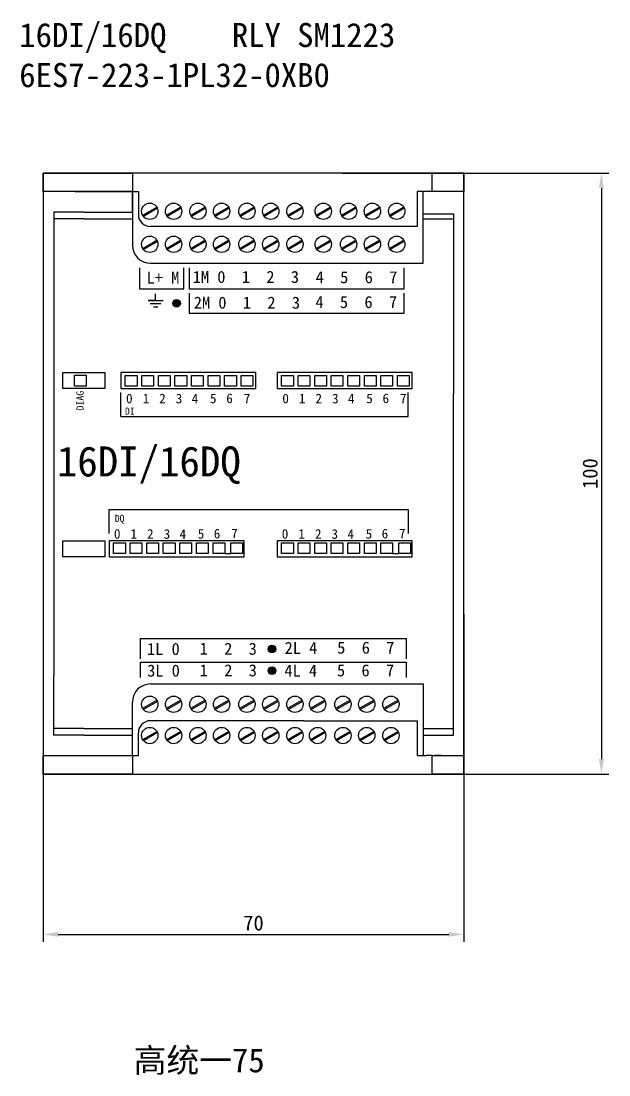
# Model space of a CAD drawing. Header units: millimetres. Extents: x 983 to 2111, y 2638 to 4457.
# Drawn here: x 1851.1 to 1948.9, y 3354.8 to 3530.1 of the extents above; entities that cross this region are included whole.
import ezdxf

# ---------------------------------------------------------------- set-up
doc = ezdxf.new("R2010")
doc.units = ezdxf.units.MM
doc.styles.get("Standard").update_dxf_attribs({"font": ''})
doc.styles.get('Standard').set_extended_font_data('SimSun')
doc.dimstyles.new('ISO-25', dxfattribs={"dimtxt": 2.5, "dimasz": 2.5, "dimexe": 1.25, "dimexo": 0.625, "dimtad": 1, "dimtxsty": 'Standard', "dimcen": 2.5, "dimadec": 0, "dimazin": 0, "dimtfac": 1, "dimtmove": 0, "dimatfit": 3, "dimfxl": 1, "dimarcsym": 0})

# ---------------------------------------------------------------- blocks, each defined once
blk = doc.blocks.new('*D215')
at = {"color": 0, "lineweight": -2, "transparency": 16777216}
for p, q in [((1854.74, 3431.47), (1854.74, 3376.92)), ((1924.74, 3431.47), (1924.74, 3376.92)), ((1857.24, 3378.17), (1922.24, 3378.17))]:
    blk.add_line(p, q, dxfattribs=at)
at = {"color": 0, "lineweight": -3, "transparency": 16777216}
for points in [[(1857.24, 3378.59), (1857.24, 3377.76), (1854.74, 3378.17)], [(1922.24, 3378.59), (1922.24, 3377.76), (1924.74, 3378.17)]]:
    blk.add_solid(points, dxfattribs=at)
at = {"layer": 'Defpoints', "color": 0, "lineweight": -3, "transparency": 16777216}
for p in [(1854.74, 3432.09), (1924.74, 3432.09), (1924.74, 3378.17)]:
    blk.add_point(p, dxfattribs=at)
at = {"color": 0, "lineweight": -3, "transparency": 16777216, "insert": (1889.74, 3380.05), "char_height": 2.5, "attachment_point": 5}
blk.add_mtext('70', dxfattribs=at)
blk = doc.blocks.new('*D216')
at = {"color": 0, "lineweight": -2, "transparency": 16777216}
for p, q in [((1904.56, 3504.84), (1948.9, 3504.84)), ((1947.65, 3502.34), (1947.65, 3407.34)), ((1904.56, 3404.84), (1948.9, 3404.84))]:
    blk.add_line(p, q, dxfattribs=at)
at = {"color": 0, "lineweight": -3, "transparency": 16777216}
for points in [[(1947.23, 3502.34), (1948.06, 3502.34), (1947.65, 3504.84)], [(1947.23, 3407.34), (1948.06, 3407.34), (1947.65, 3404.84)]]:
    blk.add_solid(points, dxfattribs=at)
at = {"layer": 'Defpoints', "color": 0, "lineweight": -3, "transparency": 16777216}
for p in [(1903.93, 3504.84), (1903.93, 3404.84), (1947.65, 3404.84)]:
    blk.add_point(p, dxfattribs=at)
at = {"color": 0, "lineweight": -3, "transparency": 16777216, "insert": (1945.77, 3454.84), "char_height": 2.5, "attachment_point": 5, "rotation": 90}
blk.add_mtext('100', dxfattribs=at)
blk = doc.blocks.new('16DIDQ RLY')
at = {"lineweight": -3}
for p, q in [((1859.99, 3501.75), (1861.49, 3501.75)), ((1861.49, 3501.75), (1869.58, 3501.75)), ((1869.58, 3501.75), (1869.58, 3498.34)), ((1869.58, 3498.34), (1869.58, 3501.75)), ((1869.58, 3501.75), (1870.58, 3501.75)), ((1870.58, 3501.75), (1870.58, 3497.95)), ((1918, 3501.75), (1917, 3501.75)), ((1917, 3501.75), (1917, 3495.95)), ((1919.5, 3501.75), (1918, 3501.75)), ((1918, 3489.84), (1918, 3501.75)), ((1861.49, 3498.34), (1856.49, 3498.34)), ((1856.49, 3498.34), (1856.49, 3421.26)), ((1861.49, 3498.34), (1869.58, 3498.34)), ((1869.58, 3498.34), (1869.58, 3497.24)), ((1918, 3498.08), (1923, 3498.08)), ((1923, 3498.08), (1923, 3497.24)), ((1861.49, 3497.24), (1856.49, 3497.24)), ((1861.49, 3497.24), (1869.58, 3497.24)), ((1869.58, 3497.24), (1869.58, 3492.84)), ((1918, 3497.24), (1923, 3497.24)), ((1923, 3497.24), (1923, 3468.08)), ((1917, 3495.95), (1872.58, 3495.95)), ((1872.58, 3489.84), (1898.09, 3489.84)), ((1898.09, 3489.84), (1918, 3489.84)), ((1870.79, 3489.09), (1870.79, 3485.55)), ((1878.16, 3485.55), (1878.16, 3489.09)), ((1879.04, 3489.09), (1879.04, 3485.55)), ((1914.81, 3485.55), (1914.81, 3489.09)), ((1870.79, 3485.55), (1878.16, 3485.55)), ((1873.45, 3483.61), (1873.45, 3484.74)), ((1879.04, 3485.55), (1898.45, 3485.55)), ((1879.04, 3484.88), (1879.04, 3481.53)), ((1898.45, 3485.55), (1914.81, 3485.55)), ((1914.81, 3481.53), (1914.81, 3484.88)), ((1873.45, 3483.61), (1872.19, 3483.61)), ((1872.19, 3483.61), (1873.45, 3483.61)), ((1873.45, 3483.07), (1872.56, 3483.07)), ((1873.45, 3482.51), (1873.1, 3482.51)), ((1873.45, 3483.61), (1874.7, 3483.61)), ((1874.33, 3483.07), (1873.45, 3483.07)), ((1873.79, 3482.51), (1873.45, 3482.51)), ((1879.04, 3481.53), (1898.45, 3481.53)), ((1898.45, 3481.53), (1914.81, 3481.53)), ((1867.67, 3464.36), (1867.67, 3468.32)), ((1915.47, 3464.36), (1915.47, 3468.32)), ((1923, 3412.43), (1923, 3468.08)), ((1867.67, 3464.36), (1878.41, 3464.36)), ((1878.41, 3464.36), (1890.12, 3464.36)), ((1890.12, 3464.36), (1915.47, 3464.36)), ((1865.73, 3444.88), (1865.73, 3448.84)), ((1865.73, 3448.84), (1888.18, 3448.84)), ((1888.18, 3448.84), (1915.47, 3448.84)), ((1915.47, 3448.84), (1915.47, 3444.88)), ((1884.96, 3441.54), (1885.96, 3441.54)), ((1912.9, 3441.54), (1913.9, 3441.54)), ((1870.92, 3424.03), (1870.92, 3427.41)), ((1870.92, 3427.41), (1891.02, 3427.41)), ((1891.02, 3427.41), (1915.14, 3427.41)), ((1915.14, 3427.41), (1915.14, 3424.03)), ((1870.92, 3420.91), (1870.92, 3423.45)), ((1870.92, 3423.45), (1891.02, 3423.45)), ((1891.02, 3423.45), (1915.14, 3423.45)), ((1915.14, 3423.45), (1915.14, 3420.91)), ((1856.49, 3411.33), (1856.49, 3421.26)), ((1872.58, 3419.83), (1898.09, 3419.83)), ((1898.09, 3419.83), (1918, 3419.83)), ((1918, 3419.83), (1918, 3407.92)), ((1869.58, 3412.43), (1869.58, 3416.83)), ((1861.49, 3412.43), (1856.49, 3412.43)), ((1861.49, 3412.43), (1869.58, 3412.43)), ((1869.58, 3411.33), (1869.58, 3412.43)), ((1898.09, 3413.72), (1872.58, 3413.72)), ((1898.09, 3413.72), (1917, 3413.72)), ((1917, 3413.72), (1917, 3407.92)), ((1918, 3412.43), (1923, 3412.43)), ((1923, 3411.33), (1923, 3412.43)), ((1861.49, 3411.33), (1856.49, 3411.33)), ((1861.49, 3411.33), (1869.58, 3411.33)), ((1869.58, 3407.92), (1869.58, 3411.33)), ((1870.58, 3407.92), (1870.58, 3411.72)), ((1918, 3411.33), (1923, 3411.33)), ((1868.08, 3407.92), (1869.58, 3407.92)), ((1869.58, 3407.92), (1870.58, 3407.92)), ((1917, 3407.92), (1918, 3407.92)), ((1918, 3407.92), (1918.5, 3407.92)), ((1919.5, 3407.92), (1918.5, 3407.92)), ((1920.98, 3407.92), (1919.98, 3407.92))]:
    blk.add_line(p, q, dxfattribs=at)
for points in [[(1854.74, 3404.84), (1924.74, 3404.84), (1924.74, 3504.84), (1854.74, 3504.84)], [(1854.74, 3504.84), (1869.58, 3504.84), (1869.58, 3501.75), (1854.74, 3501.75)], [(1919.5, 3504.84), (1924.74, 3504.84), (1924.74, 3501.75), (1919.5, 3501.75)], [(1871.3, 3497.82), (1873.64, 3499.17), (1873.75, 3498.98), (1871.41, 3497.63)], [(1875.25, 3497.82), (1877.59, 3499.17), (1877.7, 3498.98), (1875.36, 3497.63)], [(1879.29, 3497.82), (1881.63, 3499.17), (1881.75, 3498.98), (1879.41, 3497.63)], [(1883.25, 3497.82), (1885.59, 3499.17), (1885.7, 3498.98), (1883.36, 3497.63)], [(1887.46, 3497.82), (1889.8, 3499.17), (1889.91, 3498.98), (1887.57, 3497.63)], [(1891.42, 3497.82), (1893.76, 3499.17), (1893.87, 3498.98), (1891.53, 3497.63)], [(1895.46, 3497.82), (1897.8, 3499.17), (1897.91, 3498.98), (1895.57, 3497.63)], [(1900.18, 3497.82), (1902.52, 3499.17), (1902.63, 3498.98), (1900.29, 3497.63)], [(1904.39, 3497.82), (1906.73, 3499.17), (1906.84, 3498.98), (1904.5, 3497.63)], [(1908.35, 3497.82), (1910.69, 3499.17), (1910.8, 3498.98), (1908.46, 3497.63)], [(1912.39, 3497.82), (1914.73, 3499.17), (1914.84, 3498.98), (1912.5, 3497.63)], [(1871.3, 3492.31), (1873.64, 3493.67), (1873.75, 3493.47), (1871.41, 3492.12)], [(1875.25, 3492.31), (1877.59, 3493.67), (1877.7, 3493.47), (1875.36, 3492.12)], [(1879.29, 3492.31), (1881.63, 3493.67), (1881.75, 3493.47), (1879.41, 3492.12)], [(1883.25, 3492.31), (1885.59, 3493.67), (1885.7, 3493.47), (1883.36, 3492.12)], [(1887.46, 3492.31), (1889.8, 3493.67), (1889.91, 3493.47), (1887.57, 3492.12)], [(1891.42, 3492.31), (1893.76, 3493.67), (1893.87, 3493.47), (1891.53, 3492.12)], [(1895.46, 3492.31), (1897.8, 3493.67), (1897.91, 3493.47), (1895.57, 3492.12)], [(1900.18, 3492.31), (1902.52, 3493.67), (1902.63, 3493.47), (1900.29, 3492.12)], [(1904.39, 3492.31), (1906.73, 3493.67), (1906.84, 3493.47), (1904.5, 3492.12)], [(1908.35, 3492.31), (1910.69, 3493.67), (1910.8, 3493.47), (1908.46, 3492.12)], [(1912.39, 3492.31), (1914.73, 3493.67), (1914.84, 3493.47), (1912.5, 3492.12)], [(1857.99, 3471.67), (1865, 3471.67), (1865, 3469.01), (1857.99, 3469.01)], [(1859.96, 3471.19), (1861.91, 3471.19), (1861.91, 3469.41), (1859.96, 3469.41)], [(1867.67, 3469.01), (1890.12, 3469.01), (1890.12, 3471.67), (1867.67, 3471.67)], [(1868.4, 3471.17), (1870.36, 3471.17), (1870.36, 3469.39), (1868.4, 3469.39)], [(1871.16, 3471.17), (1873.11, 3471.17), (1873.11, 3469.39), (1871.16, 3469.39)], [(1873.91, 3471.16), (1875.87, 3471.16), (1875.87, 3469.38), (1873.91, 3469.38)], [(1876.67, 3471.16), (1878.63, 3471.16), (1878.63, 3469.38), (1876.67, 3469.38)], [(1879.43, 3471.16), (1881.38, 3471.16), (1881.38, 3469.38), (1879.43, 3469.38)], [(1882.18, 3471.16), (1884.14, 3471.16), (1884.14, 3469.38), (1882.18, 3469.38)], [(1884.94, 3471.16), (1886.89, 3471.16), (1886.89, 3469.38), (1884.94, 3469.38)], [(1887.69, 3471.16), (1889.65, 3471.16), (1889.65, 3469.38), (1887.69, 3469.38)], [(1893.68, 3469.01), (1916.13, 3469.01), (1916.13, 3471.67), (1893.68, 3471.67)], [(1894.41, 3471.17), (1896.37, 3471.17), (1896.37, 3469.39), (1894.41, 3469.39)], [(1897.17, 3471.17), (1899.12, 3471.17), (1899.12, 3469.39), (1897.17, 3469.39)], [(1899.92, 3471.16), (1901.88, 3471.16), (1901.88, 3469.38), (1899.92, 3469.38)], [(1902.68, 3471.16), (1904.63, 3471.16), (1904.63, 3469.38), (1902.68, 3469.38)], [(1905.43, 3471.16), (1907.39, 3471.16), (1907.39, 3469.38), (1905.43, 3469.38)], [(1908.19, 3471.16), (1910.15, 3471.16), (1910.15, 3469.38), (1908.19, 3469.38)], [(1910.95, 3471.16), (1912.9, 3471.16), (1912.9, 3469.38), (1910.95, 3469.38)], [(1913.7, 3471.16), (1915.66, 3471.16), (1915.66, 3469.38), (1913.7, 3469.38)], [(1857.99, 3443.64), (1865, 3443.64), (1865, 3440.98), (1857.99, 3440.98)], [(1865.73, 3440.98), (1888.18, 3440.98), (1888.18, 3443.64), (1865.73, 3443.64)], [(1893.68, 3440.98), (1916.13, 3440.98), (1916.13, 3443.64), (1893.68, 3443.64)], [(1866.46, 3443.33), (1868.42, 3443.33), (1868.42, 3441.55), (1866.46, 3441.55)], [(1869.22, 3443.33), (1871.18, 3443.33), (1871.18, 3441.55), (1869.22, 3441.55)], [(1871.98, 3443.32), (1873.93, 3443.32), (1873.93, 3441.54), (1871.98, 3441.54)], [(1874.73, 3443.32), (1876.69, 3443.32), (1876.69, 3441.54), (1874.73, 3441.54)], [(1877.49, 3443.32), (1879.44, 3443.32), (1879.44, 3441.54), (1877.49, 3441.54)], [(1880.24, 3443.32), (1882.2, 3443.32), (1882.2, 3441.54), (1880.24, 3441.54)], [(1883, 3443.32), (1884.96, 3443.32), (1884.96, 3441.54), (1883, 3441.54)], [(1885.96, 3443.32), (1887.91, 3443.32), (1887.91, 3441.54), (1885.96, 3441.54)], [(1894.41, 3443.33), (1896.37, 3443.33), (1896.37, 3441.55), (1894.41, 3441.55)], [(1897.17, 3443.33), (1899.12, 3443.33), (1899.12, 3441.55), (1897.17, 3441.55)], [(1899.92, 3443.32), (1901.88, 3443.32), (1901.88, 3441.54), (1899.92, 3441.54)], [(1902.68, 3443.32), (1904.63, 3443.32), (1904.63, 3441.54), (1902.68, 3441.54)], [(1905.43, 3443.32), (1907.39, 3443.32), (1907.39, 3441.54), (1905.43, 3441.54)], [(1908.19, 3443.32), (1910.15, 3443.32), (1910.15, 3441.54), (1908.19, 3441.54)], [(1910.95, 3443.32), (1912.9, 3443.32), (1912.9, 3441.54), (1910.95, 3441.54)], [(1913.9, 3443.32), (1915.86, 3443.32), (1915.86, 3441.54), (1913.9, 3441.54)], [(1871.3, 3415.79), (1873.64, 3417.14), (1873.75, 3416.94), (1871.41, 3415.59)], [(1875.25, 3415.79), (1877.59, 3417.14), (1877.7, 3416.94), (1875.36, 3415.59)], [(1879.29, 3415.79), (1881.63, 3417.14), (1881.75, 3416.94), (1879.41, 3415.59)], [(1883.25, 3415.79), (1885.59, 3417.14), (1885.7, 3416.94), (1883.36, 3415.59)], [(1887.46, 3415.79), (1889.8, 3417.14), (1889.91, 3416.94), (1887.57, 3415.59)], [(1891.42, 3415.79), (1893.76, 3417.14), (1893.87, 3416.94), (1891.53, 3415.59)], [(1895.46, 3415.79), (1897.8, 3417.14), (1897.91, 3416.94), (1895.57, 3415.59)], [(1899.23, 3415.79), (1901.57, 3417.14), (1901.68, 3416.94), (1899.34, 3415.59)], [(1903.44, 3415.79), (1905.78, 3417.14), (1905.89, 3416.94), (1903.55, 3415.59)], [(1907.4, 3415.79), (1909.74, 3417.14), (1909.85, 3416.94), (1907.51, 3415.59)], [(1911.44, 3415.79), (1913.78, 3417.14), (1913.89, 3416.94), (1911.55, 3415.59)], [(1871.3, 3410.58), (1873.64, 3411.93), (1873.75, 3411.74), (1871.41, 3410.39)], [(1875.25, 3410.58), (1877.59, 3411.93), (1877.7, 3411.74), (1875.36, 3410.39)], [(1879.29, 3410.58), (1881.63, 3411.93), (1881.75, 3411.74), (1879.41, 3410.39)], [(1883.25, 3410.58), (1885.59, 3411.93), (1885.7, 3411.74), (1883.36, 3410.39)], [(1887.46, 3410.58), (1889.8, 3411.93), (1889.91, 3411.74), (1887.57, 3410.39)], [(1891.42, 3410.58), (1893.76, 3411.93), (1893.87, 3411.74), (1891.53, 3410.39)], [(1895.46, 3410.58), (1897.8, 3411.93), (1897.91, 3411.74), (1895.57, 3410.39)], [(1899.23, 3410.58), (1901.57, 3411.93), (1901.68, 3411.74), (1899.34, 3410.39)], [(1903.44, 3410.58), (1905.78, 3411.93), (1905.89, 3411.74), (1903.55, 3410.39)], [(1907.4, 3410.58), (1909.74, 3411.93), (1909.85, 3411.74), (1907.51, 3410.39)], [(1911.44, 3410.58), (1913.78, 3411.93), (1913.89, 3411.74), (1911.55, 3410.39)], [(1854.74, 3407.92), (1869.58, 3407.92), (1869.58, 3404.84), (1854.74, 3404.84)], [(1919.5, 3407.92), (1924.74, 3407.92), (1924.74, 3404.84), (1919.5, 3404.84)]]:
    blk.add_lwpolyline(points, close=True, dxfattribs=at)
for centre, radius in [((1872.48, 3498.49), 1.36), ((1876.44, 3498.49), 1.36), ((1880.48, 3498.49), 1.36), ((1884.43, 3498.49), 1.36), ((1888.64, 3498.49), 1.36), ((1892.6, 3498.49), 1.36), ((1896.64, 3498.49), 1.36), ((1901.36, 3498.49), 1.36), ((1905.57, 3498.49), 1.36), ((1909.53, 3498.49), 1.36), ((1913.57, 3498.49), 1.36), ((1872.48, 3492.99), 1.36), ((1876.44, 3492.99), 1.36), ((1880.48, 3492.99), 1.36), ((1884.43, 3492.99), 1.36), ((1888.64, 3492.99), 1.36), ((1892.6, 3492.99), 1.36), ((1896.64, 3492.99), 1.36), ((1901.36, 3492.99), 1.36), ((1905.57, 3492.99), 1.36), ((1909.53, 3492.99), 1.36), ((1913.57, 3492.99), 1.36), ((1876.94, 3483.18), 0.636), ((1876.94, 3483.18), 0.636), ((1876.94, 3483.18), 0.636), ((1876.94, 3483.18), 0.585), ((1876.94, 3483.18), 0.527), ((1876.94, 3483.18), 0.527), ((1876.94, 3483.18), 0.479), ((1876.94, 3483.18), 0.426), ((1876.94, 3483.18), 0.372), ((1876.94, 3483.18), 0.309), ((1876.94, 3483.18), 0.258), ((1876.94, 3483.18), 0.207), ((1876.94, 3483.18), 0.154), ((1876.94, 3483.18), 0.116), ((1876.94, 3483.18), 0.0731), ((1876.94, 3483.18), 0.0407), ((1892.8, 3425.65), 0.636), ((1892.8, 3425.65), 0.636), ((1892.8, 3425.65), 0.636), ((1892.8, 3425.65), 0.585), ((1892.8, 3425.65), 0.527), ((1892.8, 3425.65), 0.527), ((1892.8, 3425.65), 0.479), ((1892.8, 3425.65), 0.426), ((1892.8, 3425.65), 0.372), ((1892.8, 3425.65), 0.309), ((1892.8, 3425.65), 0.258), ((1892.8, 3425.65), 0.207), ((1892.8, 3425.65), 0.154), ((1892.8, 3425.65), 0.116), ((1892.8, 3425.65), 0.0731), ((1892.8, 3425.65), 0.0407), ((1892.82, 3422.05), 0.636), ((1892.82, 3422.05), 0.636), ((1892.82, 3422.05), 0.636), ((1892.82, 3422.05), 0.585), ((1892.82, 3422.05), 0.527), ((1892.82, 3422.05), 0.527), ((1892.82, 3422.05), 0.479), ((1892.82, 3422.05), 0.426), ((1892.82, 3422.05), 0.372), ((1892.82, 3422.05), 0.309), ((1892.82, 3422.05), 0.258), ((1892.82, 3422.05), 0.207), ((1892.82, 3422.05), 0.154), ((1892.82, 3422.05), 0.116), ((1892.82, 3422.05), 0.0731), ((1892.82, 3422.05), 0.0407), ((1872.48, 3416.46), 1.36), ((1876.44, 3416.46), 1.36), ((1880.48, 3416.46), 1.36), ((1884.43, 3416.46), 1.36), ((1888.64, 3416.46), 1.36), ((1892.6, 3416.46), 1.36), ((1896.64, 3416.46), 1.36), ((1900.41, 3416.46), 1.36), ((1904.62, 3416.46), 1.36), ((1908.58, 3416.46), 1.36), ((1912.62, 3416.46), 1.36), ((1872.48, 3411.26), 1.36), ((1876.44, 3411.26), 1.36), ((1880.48, 3411.26), 1.36), ((1884.43, 3411.26), 1.36), ((1888.64, 3411.26), 1.36), ((1892.6, 3411.26), 1.36), ((1896.64, 3411.26), 1.36), ((1900.41, 3411.26), 1.36), ((1904.62, 3411.26), 1.36), ((1908.58, 3411.26), 1.36), ((1912.62, 3411.26), 1.36)]:
    blk.add_circle(centre, radius, dxfattribs=at)
for centre, radius, start, end in [((1872.58, 3497.95), 2, 180, 270), ((1872.58, 3492.84), 3, 180, 270), ((1872.58, 3416.83), 3, 90, 180), ((1872.58, 3411.72), 2, 90, 180)]:
    blk.add_arc(centre, radius, start, end, dxfattribs=at)
at = {"lineweight": -3, "attachment_point": 1}
for s, width, insert, char_height in [('L+ M', 20.5662, (1871.95, 3488.46), 2), ('1M 0  1  2  3', 20.5662, (1879.63, 3488.56), 2), ('4  5  6  7', 20.5662, (1900.08, 3488.51), 2), ('2M 0  1  2  3', 20.5662, (1879.8, 3484.28), 2), ('4  5  6  7', 20.5662, (1900.04, 3484.38), 2), ('0 ', 2, (1868.53, 3468.13), 1.6), ('1 ', 2, (1871.29, 3468.13), 1.6), ('2 ', 2, (1874.04, 3468.13), 1.6), ('3 ', 2, (1876.8, 3468.12), 1.6), ('4 ', 2, (1879.45, 3468.1), 1.6), ('5 ', 2, (1882.49, 3468.15), 1.6), ('6 ', 2, (1885.21, 3468.16), 1.6), ('7 ', 2, (1888.12, 3468.13), 1.6), ('0 ', 2, (1894.54, 3468.13), 1.6), ('1 ', 2, (1897.3, 3468.13), 1.6), ('2 ', 2, (1900.05, 3468.13), 1.6), ('3 ', 2, (1902.81, 3468.12), 1.6), ('4 ', 2, (1905.46, 3468.1), 1.6), ('5 ', 2, (1908.5, 3468.15), 1.6), ('6 ', 2, (1911.22, 3468.16), 1.6), ('7 ', 2, (1914.13, 3468.13), 1.6), ('DI ', 6.8613, (1868.34, 3465.82), 1.2), ('16DI/16DQ', 20.0767, (1857.01, 3459.36), 5), ('DQ', 6.8613, (1866.64, 3447.98), 1.2), ('0 ', 2, (1866.51, 3445.6), 1.6), ('1 ', 2, (1869.26, 3445.6), 1.6), ('2 ', 2, (1872.02, 3445.6), 1.6), ('3 ', 2, (1874.78, 3445.59), 1.6), ('4 ', 2, (1877.43, 3445.57), 1.6), ('5 ', 2, (1880.46, 3445.62), 1.6), ('6 ', 2, (1883.13, 3445.65), 1.6), ('7 ', 2, (1886.03, 3445.69), 1.6), ('0 ', 2, (1894.45, 3445.6), 1.6), ('1 ', 2, (1897.21, 3445.6), 1.6), ('2 ', 2, (1899.97, 3445.6), 1.6), ('3 ', 2, (1902.72, 3445.59), 1.6), ('4 ', 2, (1905.38, 3445.57), 1.6), ('5 ', 2, (1908.41, 3445.62), 1.6), ('6 ', 2, (1911.07, 3445.65), 1.6), ('7 ', 2, (1913.97, 3445.69), 1.6), ('1L 0 ', 7.4051, (1872.02, 3426.66), 2), ('1  2  3', 20.5662, (1880.77, 3426.7), 2), ('2L 4 ', 7.4051, (1894.92, 3426.84), 2), ('5  6  7', 20.5662, (1903.67, 3426.88), 2), ('3L 0 ', 7.4051, (1872.04, 3423.06), 2), ('1  2  3', 20.5662, (1880.78, 3423.1), 2), ('4L 4 ', 7.4051, (1894.88, 3423.06), 2), ('5  6  7', 20.5662, (1903.63, 3423.1), 2)]:
    blk.add_mtext_dynamic_manual_height_columns(s, width=width, gutter_width=12.5, heights=[0], dxfattribs=dict(at, insert=insert, char_height=char_height))
at = {"lineweight": -3, "insert": (1860.26, 3465.35), "char_height": 1.2, "attachment_point": 1, "rotation": 90}
blk.add_mtext_dynamic_manual_height_columns('DIAG', width=6.8613, gutter_width=12.5, heights=[0], dxfattribs=at)

msp = doc.modelspace()

# ---------------------------------------------------------------- block references
at = {"lineweight": -3}
msp.add_blockref('16DIDQ RLY', (0, 0), dxfattribs=at)

# ---------------------------------------------------------------- texts
at = {"lineweight": -3, "char_height": 4, "attachment_point": 1}
for s, insert in [('16DI/16DQ    RLY SM1223\\P6ES7-223-1PL32-0XB0', (1850.755, 3529.805)), ('高统一75', (1869.792, 3359.219))]:
    msp.add_mtext_dynamic_manual_height_columns(s, width=71.44489, gutter_width=12.5, heights=[0], dxfattribs=dict(at, insert=insert))

# ---------------------------------------------------------------- dimensions: what is measured, and where the dimension line sits
at = {"lineweight": -3}
dim = msp.add_linear_dim(base=(1947.645, 3404.835), p1=(1903.933, 3504.835), p2=(1903.933, 3404.835), angle=90, dimstyle='ISO-25', dxfattribs=at)
dim.commit()
dim.dimension.update_dxf_attribs({"geometry": '*D216', "text_midpoint": (1945.77, 3454.835)})
dim = msp.add_linear_dim(base=(1924.744, 3378.173), p1=(1854.744, 3432.093), p2=(1924.744, 3432.093), dimstyle='ISO-25', dxfattribs=at)
dim.commit()
dim.dimension.update_dxf_attribs({"geometry": '*D215', "text_midpoint": (1889.744, 3380.048)})

doc.saveas('drawing.dxf')
